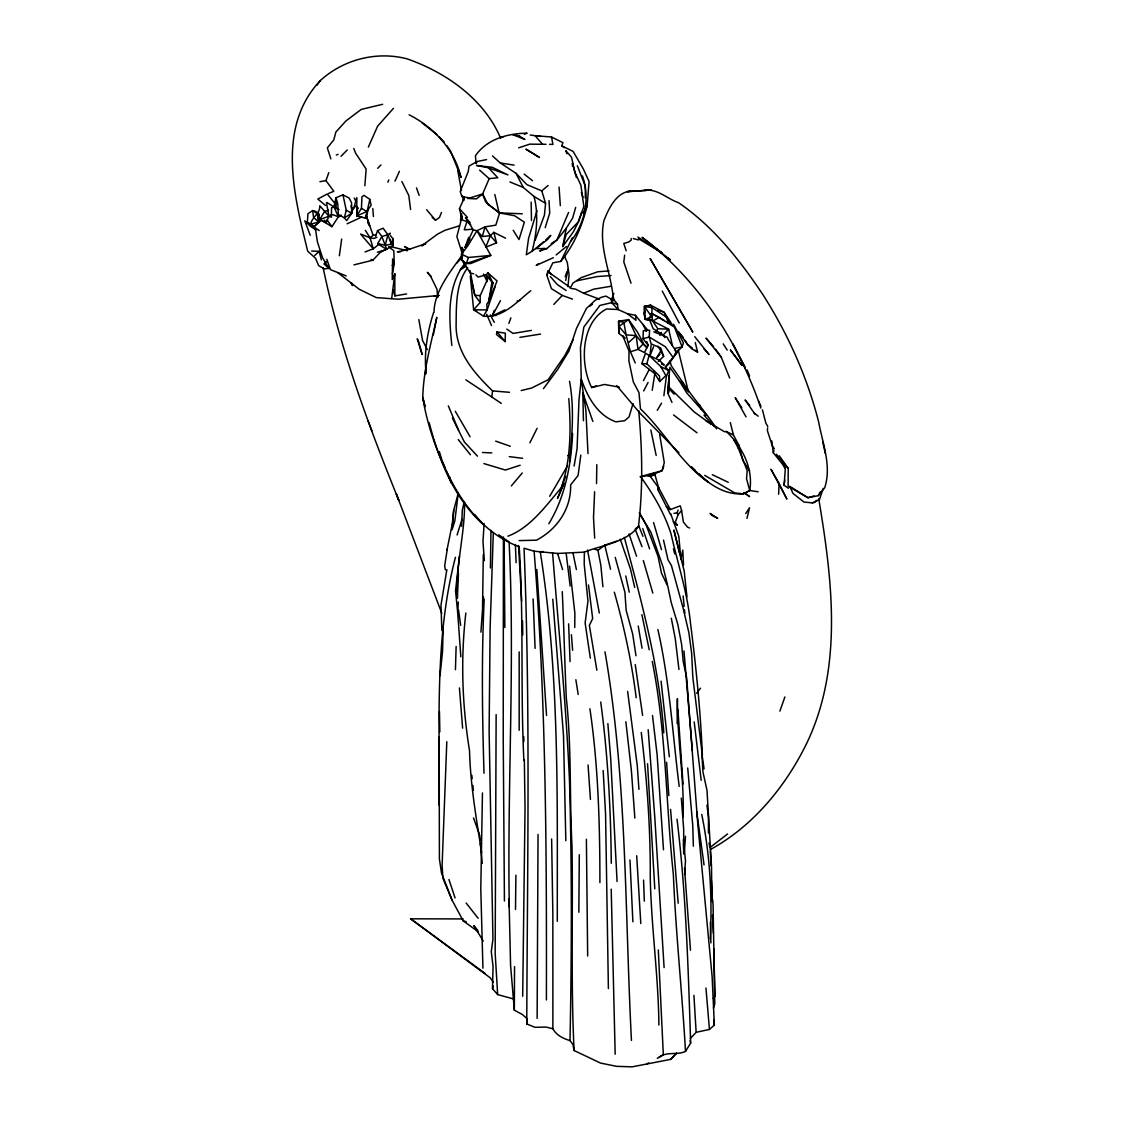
<?xml version="1.0" encoding="UTF-8"?>
<svg xmlns="http://www.w3.org/2000/svg" width="1123" height="1123" viewBox="0 0 1123 1123"><rect width="100%" height="100%" fill="white"/><g stroke="black" fill="none" stroke-linecap="round" stroke-linejoin="round"><path stroke-width="1.5" d="M509.182 899.074C507.456 779.994 514.966 660.998 509.098 541.96L498.738 534.829M585.308 198.055L585.308 186.25L577.306 165.685M711.013 865.735L710.312 850.967M455.433 557.317C434.419 638.383 439.837 722.496 439.233 805.345M482.455 792.95L480.784 888.855L482.932 968.208M546.41 999.961C546.648 850.265 546.129 700.513 534.099 551.196L524.048 548.249C530.477 706.774 527.347 865.398 526.757 1023.965L534.997 1027.32L546.143 1027.068L552.867 1028.738C556.334 1035.266 563.156 1038.536 570.007 1040.6L572.898 1044.432L574.092 1050.524L600.51 1063.06L616.541 1066.331L632.109 1066.85L670.67 1059.382L676.678 1053.121M708.431 833.027L708.473 817.319L706.943 805.135M503.399 537.019L503.23 739.369L504.424 900.969M519.177 730.259L519.177 651.93M586.388 839.274L587.666 956.038M631.196 238.539L631.182 240.125L628.922 241.922L623.784 243.509L626.185 250.85M710.298 938.758C712.235 897.123 710.157 855.333 701.735 814.47M779.306 455.812L788.22 468.431L788.107 486.217L807.9 497.728L818.302 495.664L824.731 487.747C831.75 465.947 822.696 443.739 818.723 422.29C807.339 377.3 788.206 334.612 763.415 295.433C740.169 260.466 713.526 226.607 678.531 202.702C667.244 198.869 657.039 188.145 644.377 190.433M537.131 1018.364L538.043 834.431M599.907 882.622C599.879 824.577 598.334 766.293 589.912 708.781M335.988 200.961L336.016 197.718L342.964 194.883L349.099 198.013L351.555 202.716L351.653 213.314L346.712 220.641L344.354 217.876L338.304 214.451L337.77 203.754L336.016 197.718L333.994 206.857L338.346 216.795L331.959 226.678L321.318 220.234L313.893 226.832L307.351 222.452L307.913 213.749L312.657 210.562L316.321 211.657M668.859 392.292L669.013 375.91L667.82 393.232L671.975 402.399M530.758 290.717C517.043 301.596 502.599 318.511 483.466 316.153L473.625 309.78L480.153 302.466L480.223 295.546L488.673 276.679M522.686 996.298L525.031 808.644L524.343 759.78M496.141 714.649L495.173 953.23L497.657 994.585L513.211 998.852M515.499 909.462L515.906 875.21M574.723 627.546L574.892 613.383L569.586 566.118M712.431 901.994L711.463 880.6M482.553 607.08L483.297 554.58M505.21 341.617L505.322 333.152L497.026 331.903L496.478 334.5L505.21 341.617L497.026 331.903M596.538 483.62L596.818 464.683M439.107 737.165L439.416 858.955L441.493 872.978L452.106 900.253L463.209 920.86L478.314 931.809M490.414 567.999L490.99 530.281M638.692 410.597C642.314 448.905 643.156 488.617 638.411 526.659C625.118 543.013 602.363 544.795 584.367 552.137L584.199 564.111L587.961 601.044L585.125 622.984L590.333 658.106M439.458 711.519L439.823 731.915M624.753 338.023L618.801 333.306L618.619 321.248L628.585 319.606L637.303 331.776L644.055 344.48L647.438 347.681M702.38 755.302C700.513 710.831 696.035 666.585 690.406 622.465C687.29 592.074 677.632 563.142 670.964 533.65C664.353 513.029 653.404 494.471 640.84 476.952M353.927 264.874L372.92 260.171L380.037 252.619L393.12 245.558L393.261 239.045L390.369 235.563M514.531 966.636L514.348 1010.195L522.349 1014.49L526.912 1018.491L526.757 1023.965M443.15 627.855L442.546 651.382L440.019 675.681M497.657 994.585L492.478 988.647L493.053 966.271L491.27 951.672L492.941 939.277L489.123 730.947L490.119 627.897L493.334 532.428M579.3 854.729L578.85 912.255M570.007 1040.6C571.747 953.932 571.958 867.195 569.487 780.527C566.118 704.444 558.538 628.571 552.572 552.769M455.433 669.687L456.135 646.455M646.68 341.589L648.392 345.645L643.03 338.697L643.282 330.724L649.613 330.218L649.206 337.04L651.143 343.905L660.759 348.032L663.637 356.398L658.26 361.494M392.432 273.914L394.257 263.596L392.615 258.964L392.222 279.655L394.791 273.83L394.861 295.882L406.582 293.931M778.66 494.218L779.067 483.367L770.94 469.217L786.872 499.075L779.067 483.367M507.919 536.176C530.66 527.571 545.876 505.701 561.303 487.719C571.074 459.068 571.017 428.495 568.814 398.581M350.544 213.216L355.64 205.762L357.619 208.471L356.735 215.981L366.828 211.503L371.109 205.214L369.86 199.389L365.522 218.171L356.735 215.981L356.847 197.634L353.984 207.109M594.614 491.734L593.505 517.661L594.685 538.142M356.735 215.981L361.438 208.373L361.957 196.778L363.978 195.36L369.86 199.389M458.451 573.614L457.398 598.236C455.376 565.753 465.006 534.267 464.557 502.121M461.581 526.35L462.325 509.954L464.178 502.023M569.572 461.693C572.112 434.994 574.471 407.86 569.529 381.244M480.911 632.123L483.437 596.566M536.991 210.619L528.554 238.483L526.308 254.781L532.12 251.229C536.724 233.584 538.703 214.268 534.001 196.441L523.234 187.415L509.884 181.94M552.867 1028.738L552.853 914.908L551.632 838.993M651.424 320.532L645.248 319.339L644.069 313.836L644.476 306.453L650.596 305.147L664.17 312.306L672.158 324.519M458.24 493.25L454.843 520.946L452.078 529.789L453.706 510.277L458.114 493.727M460.851 656.787L457.679 612.512L458.31 602.054M365.522 218.171L365.705 215.349M684.623 874.452L685.479 860.681L683.317 839.695M484.125 523.472L482.974 541.609L484.336 560.658M446.814 741.699L442.111 865.356L442.869 878.144L452.106 900.253M684.426 851.346L685.507 836.256M788.346 488.252L784.093 485.248L785.272 469.302L782.703 463.434M364.849 185.73L366.14 169.054L355.668 153.275L353.759 148.433M572.604 433.436C571.158 464.768 565.29 496.647 548.81 523.781M667.82 393.232L669.715 368.555M484.195 599.064C481.458 657.011 482.244 715.197 484.013 773.214M425.322 373.861L426.235 363.445M465.848 613.018C460.556 658.794 462.115 705.272 469.526 750.641C470.397 784.949 476.419 818.934 481.655 852.806M567.957 286.688L569.08 274.784L567.297 262.529L564.462 256.241M433.324 334.921L436.805 317.332C430.965 343.778 423.483 370.071 422.753 397.331C426.796 422.711 435.12 447.375 446.21 470.523C461.23 503.188 484.35 533.86 519.191 546.733C523.88 617.917 520.398 689.354 523.88 760.58M342.964 194.883L346.249 210.183L344.354 217.876L351.653 213.314L352.201 207.839M492.492 155.957L500.339 163.003L516.103 173.391L526.898 184.635L541.805 190.896L545.581 203.333L544.43 215.125L535.138 240.364M453.706 510.277L452.302 523.739L446.968 550.116M651.101 345.14L649.992 355.654L653.642 346.684M767.655 427.905L767.36 430.614L772.385 445.999L773.298 452.709L785.258 467.617M391.674 298.578L394.791 273.83M758.151 491.79L749.715 490.498L746.542 478.721L747.216 470.677L738.33 448.274L738.695 444.876L733.431 434.938L730.329 422.655M459.433 556.124L455.545 590.74L457.679 612.512M695.151 470.298L691.319 466.775C704.907 481.177 722.566 495.552 743.51 493.811L749.715 490.498C753.547 468.558 742.106 446.322 726.342 431.541L724.461 431.723L705.609 420.578M624.655 255.16L623.812 261.982L631.014 283.207M663.875 395.731L666.36 376.598L668.69 370.604L665.392 366.898L676.972 352.482L669.294 341.139M501.279 403.382L491.762 396.981L492.562 390.916C474.538 373.412 456.429 353.001 456.092 326.414C456.429 306.846 455.334 284.077 467.645 267.765M580.802 455.068L578.106 475.492L570.624 484.855C571.284 508.747 557.162 529.27 536.485 540.177L519.121 540.598M784.093 485.248L784.795 479.97M339.357 255.749L341.673 239.031M470.13 222.635L465.526 217.553L473.26 229.808L476.938 230.734L490.807 255.384L470.607 263.582L466.452 263.498L461.651 260.269L462.1 257.097M462.564 253.938L463.252 249.194L461.469 254.135L461.651 260.269M447.305 548.894L444.694 565.795L445.382 569.894M652.21 390.327L654.807 373.65L653.768 370.758M463.939 200.343L464.473 197.058M446.87 569.656L440.974 605.171L441.872 630.55M574.12 466.045L577.054 448.849L579.019 399.521L581.237 379.083L580.465 347.47L583.876 327.004L599.907 305.428L611.656 302.649L617.496 304.291L618.057 309.527L627.266 313.654L635.421 315.282L647.564 329.994M486.357 274.854L487.733 272.692L497.068 280.989L488.491 302.241L491.972 282.224L486.357 274.854L478.061 277.03L475.885 274.84M377.356 252.268L386.663 249.334L378.704 244.477L373.257 248.829L360.595 234.047L370.071 237.781L373.131 235.297L366.659 217.02L368.119 209.004M460.416 220.529L461.693 213.637M566.876 153.739L565.824 150.664L571.579 157.332L574.864 172.24L580.9 185.239L583.848 206.576L578.415 221.807L573.53 231.563L562.735 246.555L566.231 228.278L572.66 217.974L575.678 207.404M565.697 280.469L568.21 269.057M572.477 299.111L562.272 295.419L551.435 288.653L546.859 275.289L547.94 270.713M746.992 518.391L749.532 507.75L745.756 513.548M488.491 302.241L493.095 283.108L487.733 272.692M319.269 215.265L318.16 212.387L318.609 222.017L313.893 226.832L310.636 224.193C311.969 216.837 320.223 213.847 319.788 205.776L328.927 216.234L331.397 217.216L331.538 207.895L333.994 206.857L338.599 209.664M386.663 249.334L385.203 245.39L387.884 234.721L390.299 233.233L389.4 234.412M462.283 216.009L456.864 236.532L462.03 252.829M633.049 403.508L629.062 416.9L624.655 420.732L615.825 421.841C597.211 415.117 587.413 396.644 581.237 379.083L585.911 410.709L588.003 453.636M659.734 381.581L659.524 376.008L646.82 363.81L649.122 355.415L645.5 353.254L641.752 363.627L654.807 373.65L659.734 381.581L665.911 375.573L660.689 366.533L649.122 355.415L659.454 360.371L664.255 365.045L661.419 364.034M619.335 387.182L604.567 384.473L591.653 387.533C579.833 364.638 580.661 322.175 606.645 308.951L618.057 309.527L611.656 302.649L611.333 299.897L613.888 293.468M505.547 238.174L493.811 232.335L490.386 235.746L482.329 236.49L485.052 226.846L495.833 225.147L499.679 212.823L487.958 204.386L482.637 193.984L489.179 178.655L497.77 177.743L488.589 167.86L476.503 165.446L492.407 167.355L507.975 174.935L488.589 167.86M562.735 246.555L566.146 234.553L578.415 221.807L581.574 212.486M433.548 312.643C427.273 332.254 423.876 353.085 426.136 373.636M773.298 452.709L773.944 450.562M713.47 1008.131L714.775 1003.906L713.063 904.422L711.771 894.048L711.533 866.914L706.999 790.339L702.956 771.978L701.636 749.336L692.807 677.113L691.642 653.249L688.904 632.782L682.938 607.459L671.442 565.585L668.003 559.773L663.511 540.093M545.188 227.66L549.723 213.145L549.007 200.596M457.075 534.955L462.016 519.373M464.375 197.69L459.433 208.696L462.227 219.94L466.915 221.54L464.276 229.836L472.558 229.246M468.389 257.49L466.452 263.498L490.807 255.384L468.389 257.49L461.469 254.135L467.968 245.614L476.938 230.734L485.052 226.846L490.386 235.746L496.548 242.835L485.669 247.257L490.386 235.746M823.159 488.379L819.481 499.538L812.336 502.922M565.206 276.749L566.848 271.85M495.018 286.898L487.143 309.934L483.466 316.153M492.478 988.647L493.376 986.078M673.281 521.802L677.366 525.283L675.302 522.237L678.053 514.741L677.127 512.846L678.11 510.039M328.548 193.451L333.84 191.289L325.965 180.621L328.786 172.647M779.881 711.112L784.893 696.948M664.872 337.616L663.244 334.907L653.179 328.758L649.305 319.255L651.424 313.345L664.212 320.518M375.531 236.195L377.553 230.608L383.097 228.208L387.884 234.721L391.337 244.154L393.12 245.558M470.046 238.918L465.048 247.425L468.726 237.36M564.392 147.773L561.767 145.822L562.932 142.663L551.505 137.006L535.053 135.686L542.577 144.277L546.031 144.305M663.763 466.129L662.079 470.719L650.933 475.226L640.068 476.728M508.873 323.396L510.895 317.879M504.901 309.85L492.169 316.082L494.345 310.285M387.884 234.721L381.876 236.504L377.777 243.509L385.203 245.39L391.337 244.154L393.261 239.045M387.912 182.221L388.783 179.947M561.303 487.719L565.627 476.419M644.069 313.836L645.248 310.818M441.465 212.514L439.458 217.483L435.542 220.248L432.229 217.371M546.859 275.289L552.825 262.824L560.728 261.448L572.267 237.936M563.535 483.816L557.499 498.472L564.251 483.129M318.16 212.387L319.676 219.617L326.232 222.649L328.927 216.234L326.54 202.968M818.302 495.664L820.253 491.888M368.358 147.071L377.679 126.071L393.429 108.37M394.973 181.168L399.423 171.3M568.575 212.444L556.952 239.971L546.704 248.618L539.756 251.061L544.051 248.295M648.238 344.845L644.448 352.538L638.004 349.365L630.438 351.794L635.253 362.954M465.048 247.425L473.26 229.808M683.528 565.164L682.77 550.13L680.889 559.408L678.811 536.345L670.74 513.857L670.557 514.615L657.657 489.361L658.541 487.466L654.541 473.232L651.438 473.99M658.934 1057.305C666.725 1051.17 676.944 1055.494 685.493 1051.409L690.659 1043.099C688.188 968.377 686.069 893.473 677.029 819.2M529.888 442.813L537.117 428.284M643.479 380.613L649.276 369.369M643.661 390.958L648.083 382.438M583.483 212.71L587.161 205.649L589.07 181.561L583.258 168.801L573.095 151.423L561.767 145.822M583.132 213.356L587.161 205.649C582.346 225.541 573.853 245.516 560.728 261.448M573.306 339.483L564.897 355.472L548.122 379.771L531.614 388.025L521.184 390.537M486.554 159.592L477.135 161.53L476.012 163.635L475.464 155.69C487.087 138.943 507.807 133.384 527.15 133.188L524.329 134.283M492.169 316.082L500.451 300.655M570.175 288.302L572.997 283.052L581.265 277.62L597.717 271.794L609.073 270.896M659.791 335.258L661.377 332.422M549.68 496.31L567.452 465.933M657.839 346.095L660.829 350.909L656.702 357.802L659.973 354.208M657.264 410.288L661.531 403.171M571.017 241.01C585.111 222.972 590.207 197.578 582.402 175.89M655.579 332.338L657.418 329.404M611.656 302.649L613.832 299.63L613.453 297.342L611.333 299.897M500.69 138.368C484.266 99.133 446.182 72.49 406.975 58.817C376.598 50.942 343.554 59.393 320.378 80.505C276.188 127.18 294.142 195.935 307.702 251.173L315.535 258.304L318.651 265.618L324.224 268.874L328.969 268.355L323.971 263.919L326.358 261.743M316.756 85.46L320.378 80.505M713.273 998.459L714.986 996.115L713.821 948.682M543.462 388.67L557.682 369.425L568.898 351.092L576.478 328.449L586.403 308.474L595.33 300.192L601.675 297.174L605.887 296.093L612.161 299.659M465.076 263.189C446.743 286.267 448.905 317.711 451.839 345.421M696.695 693.256L700.485 688.188M462.283 255.019C450.337 271.598 434.292 291.39 433.997 312.32M566.231 228.278L556.952 239.971L551.211 243.663M678.053 514.741L681.605 510.46L680.243 505.841L670.319 509.589L666.346 506.655M511.33 485.936L522.237 472.98M456.836 263.119L462.648 256.648M553.807 304.417L562.272 295.419M670.67 1059.382L676.453 1053.22M690.35 1038.452L696.148 1032.304L709.441 1029.454L714.34 1025.088L712.15 976.926L697.706 823.019L686.616 677.337L683.191 661.475L681.633 644.434L677.843 624.458L671.231 602.588L667.82 586.304L661.531 573.32L658.022 556.362L646.272 525.367L639.352 512.902M489.066 301.708L486.778 304.122L487.143 309.934L473.625 309.78L470.284 276.019L474.832 295.349L480.153 302.466M618.801 333.306L618.619 321.248L623.827 322.315L626.087 334.822L636.165 335.623L643.072 344.003L638.004 349.365L636.165 335.623L628.585 319.606L618.927 326.442L626.087 334.822L630.438 351.794M663.244 334.907L668.648 329.165L649.305 319.255M377.693 168.324L380.936 164.927M341.013 156.322L347.232 149.963M675.063 353.675L682.124 346.895L683.43 342.922L673.589 324.294M314.707 255.511L319.129 251.355L321.375 259.862M628.754 342.473L636.165 335.623M392.208 265.435L394.257 263.596L393.794 250.724L388.614 246.695M543.35 241.95L535.868 248.548L546.704 248.618M545.834 239.746L550.817 235.353L547.575 239.55L532.12 251.229M541.805 190.896L548.08 185.506M816.954 500.339L814.498 502.444L811.859 502.851L803.928 502.037L793.035 493.474L789.694 486.273M556.152 254.963L566.483 246.499M465.568 265.421L460.205 269.759L465.947 266.319M665.392 366.898L668.536 364.357L676.972 352.482L675.077 350.643M522.293 213.805L499.103 212.879L485.655 201.972L482.637 193.984L476.461 198.869L467.8 198.476M710.845 846.882L727.578 833.968M594.586 549.119L597.913 550.312L604.806 545.202L616.695 541.16M589.898 306.116L592.411 304.263M538.675 263.582L536.204 265.393L553.302 257.728M635.52 528.596L638.411 526.659M672.424 345.533L668.648 329.165L657.853 328.744L652.674 321.122L659.061 317.416L674.516 327.2L682.124 346.895L674.67 348.495M330.134 215.195L332.857 214.661L338.346 216.795L341.294 215.111M477.135 161.53L469.035 166.064L468.207 171.622L460.205 191.514L461.932 196.792L470.018 197.915L482.637 193.984M749.715 490.498L743.51 493.811L734.835 492.969L704.697 475.352M657.278 1058.385L663.342 1054.876L658.303 949.988M347.133 223.786L361.887 216.992M710.368 849.55C750.894 827.3 781.945 790.901 803.212 750.262C843.991 672.523 832.592 581.756 818.737 498.752M646.666 1063.846L648.673 1062.948M647.03 306.312L644.476 306.453L645.248 319.339L650.035 317.388M376.963 237.22L373.959 238.441L370.071 237.781L365.354 230.383M332.24 207.376L335.201 206.183M571.537 288.513L575.622 289.144L583.581 293.229L593.688 289.173L611.179 286.239M365.031 251.917L373.257 248.829L370.071 237.781M328.927 216.234L319.676 219.617L324.603 211.489L328.506 210.169M336.31 155.016L338.079 154.37M591.653 387.533L596.257 385.919M567.845 455.685L569.88 454.983M518.658 147.843L529.733 144.151L542.577 144.277M520.146 465.245L505.406 470.046L483.901 463.602M648.224 305.919L650.596 305.147L652.07 307.73L666.557 317.135L670.712 323.859M459.504 225.779L444.989 230.285L437.647 234.061L421.686 245.853L425.701 243.691L409.713 249.124L397.388 251.861L400.7 251.749M517.085 301.146L520.258 300.192M338.346 216.795L341.406 215.897M814.105 495.973L807.9 497.728L791.097 487.157M318.609 222.017L313.57 217.427L312.657 210.562L317.374 213.777L318.609 222.017L310.636 224.193L307.351 222.452L319.199 230.552M643.03 338.697L649.206 337.04L665.279 346.684L672.747 356.903M576.899 280.792L597.113 276.567L611.024 275.556M382.634 104.299L361.241 109.408L345.898 120.975L335.861 132.065L333.812 139.898L327.34 147.857L330.85 158.876M500.886 137.273L503.553 136.781M337.7 272.552L359.206 289.243L376.275 297.595L398.468 299.223L438.756 295.475M319.915 181.687L325.965 180.621M434.096 296.318L439.023 295.447M373.131 235.297L376.079 234.777M641.065 476.419L662.079 470.719L664.283 462.55L659.664 434.362M531.319 330.401L513.071 333.433L506.782 329.123M519.921 337.349L540.57 334.064M673.926 513.351L677.127 512.846M534.099 551.196L557.584 553.457L584.367 552.137M635.309 191.121C617.65 189.099 609.185 207.264 603.851 220.838C598.531 246.274 610.28 271.176 613.116 296.205M543.307 551.575L540.219 551.73C559.759 674.081 557.134 797.976 557.303 921.309M493.278 982.078L490.26 977.838L410.625 918.811L463.181 918.923M549.484 144.348L552.937 144.39L551.505 137.006M480.223 295.546L474.832 295.349L470.018 270.573M641.752 363.627L646.82 363.81M311.604 251.019L319.129 251.355M482.441 452.485L491.776 452.906M492.562 390.916L509.505 392.306M540.388 136.416L530.21 135.013M509.295 456.626L522.602 458.31M492.576 315.086L496.015 315.563M645.248 319.339L650.442 320.097M500.339 163.003L514.123 165.109M473.695 273.787L470.355 273.198L462.564 260.817L465.694 264.438M407.382 250.738L390.299 246.527M633.274 238.595L638.552 239.929L638.622 238.75L661.7 252.689L637.892 237.065M463.209 920.86L466.199 921.702M657.938 310.116L664.17 312.306L665.799 316.826M495.65 441.114L510.305 446.266M583.581 293.229L599.514 299.167M689.634 527.964L687.515 527.122L683.36 521.984L681.605 510.46M653.768 331.818L667.132 337.167L668.662 340.255M371.067 259.427L372.92 260.171M473.625 309.78L476.531 310.959M346.221 275.949L330.471 269.646L326.779 259.231M338.865 209.439L336.114 208.19L336.016 197.718M712.291 474.678L728.251 482.3M726.342 431.541L733.431 434.938M409.123 114.799C434.068 127.39 454.633 149.794 461.062 177.49L450.73 151.437L447.052 145.92M660.689 366.533L668.69 370.604M659.061 317.416L651.424 313.345L652.674 321.122M410.007 249.418L404.645 246.555L408.253 249.474M695.263 342.529L697.58 352.075L691.88 348.986L687.43 344.326L678.138 331.524L683.402 337.602M716.628 428.846C706.451 413.011 693.705 398.974 683.388 383.224L679.401 381.034L669.813 367.249M361.438 208.373L366.828 211.503M346.249 210.183L351.653 213.314M534.001 196.441L545.581 203.333M326.905 202.533L333.994 206.857M316.04 229.808L310.58 226.453L304.796 220.796L310.243 235.325M569.572 286.997L548.936 272.398M491.762 396.981L465.891 379.869M422.08 122.828L437.156 134.816M566.146 290.478L557.205 284.456L550.312 276.567M661.672 252.675L642.145 237.332C698.352 279.978 738.344 341.743 760.875 408.07M744.24 492.8L749.574 496.619L744.058 492.478M710.985 424.171L694.239 411.959L668.606 386.831M410.625 918.811L485.234 973.515M627.266 313.654L636.025 320.294L635.421 315.282M692.512 348.2L687.43 344.326L685.016 340.297M695.053 350.137L697.58 352.075M673.575 414.949L697.004 432.804M662.514 253.826L655.972 248.815L670.375 259.834L667.764 257.827M524.118 174.093L532.569 180.733M491.972 282.224L493.095 283.108M754.291 413.096L758.165 416.184M325.459 205.411L317.809 199.052L327.228 193.984L335.623 204.288M466.915 221.54L470.762 224.74M355.64 205.762L358.265 208.078M479.591 170.106L489.179 178.655M459.433 208.696L467.491 217.455M698.983 473.808L707.953 482.006C680.313 462.578 664.535 431.737 640.461 408.898L638.973 392.629L633.358 382.031L628.908 360.96L628.978 350.98L622.76 335.791L624.921 338.262M643.072 344.003L646.708 347.54M678.938 452.737L640.11 413.32L616.724 385.638M377.777 243.509L378.704 244.477M439.135 136.795L444.203 142.102M476.938 230.734L482.329 236.49M477.486 456.177L464.346 441.943L452.457 418.191M668.62 388.207L674.081 394.173M431.316 276.693L427.316 272.327L430.699 276.398L436.917 289.13L437.802 297.511M678.236 349.955L688.427 391.899L679.401 381.034L686.869 393.078L706.479 415.187L704.023 415.145L714.425 426.74M713.568 346.642L706.016 338.135L721.289 357.226L729.697 378.072M703.939 348.776L709.006 354.503L694.716 336.633M474.65 514.46L483.494 524.764C453.931 498.121 438.882 460.177 429.14 422.543M749.701 405.389L745.096 399.999L755.105 414.275M426.628 209.72L435.542 220.248M776.344 454.239L788.22 468.431M654.541 473.232L655.481 474.369L650.273 476.363L647.943 475.801L649.894 474.369L650.273 476.363L658.766 488.014M311.506 225.162L315.647 230.285L317.444 241.992L322.483 257.616L328.969 268.565M477.738 930.405L473.864 925.619L483.269 941.088M458.254 439.57L470.439 454.787M549.358 272.019L551.407 274.588M613.832 299.63L617.496 304.291M466.157 903.032L478.131 918.249M377.553 230.608L381.876 236.504L385.203 245.39M327.004 219.883L331.959 226.678M462.564 260.817L465.259 264.607M715.59 349.197L721.289 357.226M774.365 448.807L772.385 445.999L771.852 440.974M683.388 383.224L671.357 365.873L669.954 361.016M350.699 282.884L352.58 285.621L351.653 282.94M324.533 220.122L326.232 222.649M741.854 407.86L735.2 397.654L746.023 416.858M749.631 470.888L742.865 460.416L738.695 444.876M723.226 343.891L727.185 350.081M367.825 222.944L369.649 225.793L366.379 215.883L366.659 217.02M513.211 230.285L518.994 239.55L524.371 222.157L514.545 215.714L499.103 212.879L494.808 194.504M749.631 376.079L747.02 369.916M639.464 513.014L650.975 532.4L662.991 566.75L667.469 584.746M455.292 411.285L470.088 436.777M767.795 426.543L765.844 423.118L762.433 409.839M733.656 439.542L738.33 448.274M490.316 314.959L494.288 322.371M662.261 291.082L679.19 323.003M427.344 349.59L422.571 340.494L418.837 319.606M660.829 350.909L663.637 356.398M516.103 173.391L523.234 187.415M401.88 181.519L408.8 195.514L410.583 209.468M483.452 274.054L487.143 281.578L486.203 275.065M670.319 509.589L658.541 487.466L657.657 489.361M758.488 400.995L760.917 406.231M643.114 324.505L646.301 331.397M354.292 198.027L356.159 202.07M486.708 314.286L491.509 325.572M448.33 405.88L458.605 430.39M442.434 461.342L444.961 467.519M446.856 472.151L451.278 482.946L449.495 476.784M441.83 613.312L396.405 494.106L398.749 500.282C368.218 424.592 339.679 347.821 323.143 267.681M620.247 539.208L630.452 568.912L634.692 587.427M638.664 525.536L642.932 536.317M635.211 529.326L642.005 546.62M368.176 421.083L371.867 430.769M822.78 442.027L825.321 453.538M699.545 404.589L701.342 409.516M473.513 817.965L479.17 833.631M416.479 187.878L419.174 195.374M592.874 421.462L582.823 393.078L583.441 420.704M642.763 528.61L649.585 548.852M629.048 533.902L636.559 556.264M581.349 192.37L582.991 197.325M448.947 879.506L455.068 897.951M557.584 553.457L562.595 569.543M393.078 289.959L394.861 295.882M439.36 451.643L441.802 459.798M653.558 522.56L661.489 549.596M643.325 560.559L652.814 593.056M576.422 177.518L572.393 163.27L572.505 166.218M615.236 557.401L624.879 592.116L626.171 610.393L632.67 633.934L635.983 655.762M614.323 592.186C624.149 626.76 631.716 662.037 636.194 697.72M673.449 548.866L674.755 553.85M624.318 537.398C641.598 601.717 659.285 666.178 663.791 732.884M493.811 232.335L496.548 242.835M351.022 205.86L352.173 210.352M657.881 629.596C669.631 681.043 672.593 734.147 679.19 786.437M666.557 317.135L668.087 323.256M425.027 406.456L422.753 397.331L425.07 406.737M679.359 552.558L673.884 530.014L684.216 571.13L686.953 596.959M604.806 545.202L610.533 569.221M463.181 252.38L462.058 247.327L462.311 254.079M625.764 575.945L629.259 592.186M650.835 429.983L656.183 455.475M641.893 614.674L649.22 649.754M572.955 552.783L576.38 569.572M690.168 1040.614L690.659 1043.099M390.369 239.283L391.337 244.154M597.913 550.312L600.805 565.037L602.911 586.753M596.875 670.234L589.364 625.427L592.663 618.576L588.494 584.971M671.301 618.268L675.246 638.454L678.938 669.462M462.395 195.57L463.308 200.54M457.777 170.57L461.469 190.601M599.331 613.032L587.554 550.073M604.974 651.831C627.21 780.078 624.767 910.809 631.449 1040.417M652.266 661.405C666.304 731.635 665.742 803.352 673.351 874.368C675.807 933.452 682.152 992.339 685.493 1051.409M638.229 626.101L642.047 648.196M575.86 679.724L578.177 694.463M709.118 843.022L709.834 847.795M702.352 756.944L704.079 768.834M635.239 664.591L642.623 715.379M627.617 691.375L637.26 765.521L638.945 789.329M704.051 864.921L696.667 811.508M458.549 610.084L460.669 625.343M462.62 728.167L459.419 687.922M482.272 863.433L480.335 843.499M566.203 553.611L570.147 586.038M701.187 780.331L694.196 721.921M652.491 715.477L657.123 754.684L663.496 849.76M514.348 1010.195L510.586 965.499L509 898.625L509.295 907.033M661.082 681.156L669.336 756.748M713.807 1020.161L714.34 1025.088M705.946 988.015L709.441 1029.454M574.092 1050.524C570.751 982.302 573.081 913.982 572 845.717C569.403 796.502 571.677 747.188 566.315 698.113C564.658 662.626 563.943 627.139 562.244 591.653M641.261 732.477C647.059 780.555 650.568 828.746 650.259 877.161C651.2 926.573 658.401 975.634 658.892 1025.06M471.842 775.361L472.179 778.702M472.867 785.412L473.373 790.438M625.848 721.724L631.435 771.08L634.86 818.077M600.707 702.015C607.95 755.428 610.772 809.332 611.277 863.25M683.149 595.962L684.146 606.392M684.483 609.859L684.819 613.34M683.963 650.933L692.358 750.74M670.557 809.346L678.194 903.229M687.711 768.006L692.779 825.756L693.354 846.152M648.182 729.711L654.765 816.842L664.1 967.577M690.491 950.24L684.511 867.995M607.866 723.633L610.715 758.895L617.074 881.471M654.793 888.812L647.55 763.696M571.41 634.734L572.618 650.329M372.808 208.485L373.426 216.5M681.324 798.074L683.682 829.307L683.725 854.013L683.57 842.938L683.781 851.332M546.536 715.463L536.808 569.501M636.685 855.726L640.798 923.569M479.732 835.203L480.097 840.186M677.871 709.273L683.037 784.107M588.059 764.974L590.445 799.436M559.057 187.036L560.321 205.649M666.599 762.306L668.803 795.575M552.769 599.205L563.493 735.312L565.824 840.664M712.515 915.203L713.358 933.227M629.975 859.993L632.881 921.786M693.916 995.343L696.148 1032.304M518.545 545.539L521.634 600.959M677.183 723.647L677.408 698.646C677.071 738.148 684.286 777.298 683.149 816.898M603.163 770.56L605.564 813.74L608.385 988.549M533.102 598.91L535.095 648.378M515.387 544.487L516.103 562.679M568.617 623.855L570.063 661.587M643.563 880.109L644.321 901.151M523.725 736.562L523.865 741.531M710.382 922.123L710.887 942.941M615.179 1054.216L611.207 889.177M531.151 202.154L531.474 220.571M522.532 621.019L522.756 634.972M504.073 538.914L504.845 627.49M652.07 307.73L651.635 316.728L644.476 306.453L652.07 307.73M651.2 189.998L627.49 191.64L651.2 189.998M519.416 136.08L512.846 134.69L524.876 139.434L519.416 136.08M717.541 518.208L712.108 515.541L710.087 513.408L717.541 518.208M530.112 151.591L525.929 149.177L539.447 157.501L530.112 151.591M741.966 365.312L730.469 350.081L741.966 365.312M692.68 331.917L650.245 258.683L692.68 331.917M418.388 341.027L417.237 338.865L422.192 354.587L418.388 341.027M745.377 368.077L732.884 344.003L745.321 368.077"/></g></svg>
